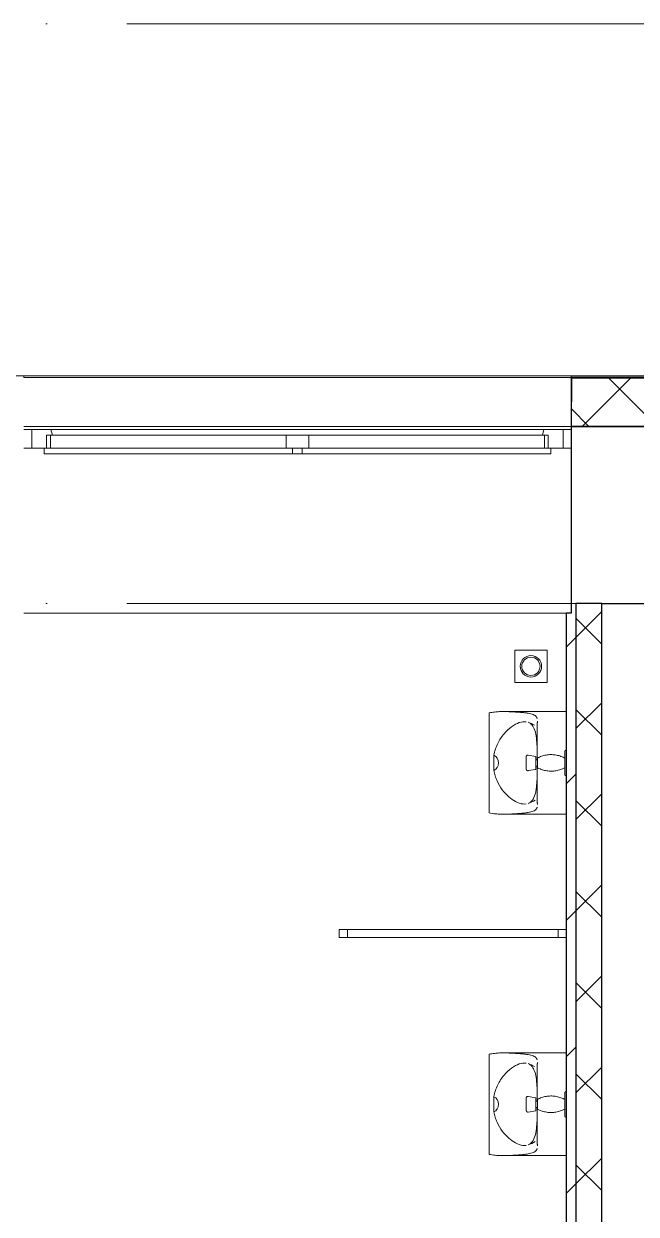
# Model space of a CAD drawing. Header units: millimetres. Extents: x -495897 to 1376592, y -28539 to 470976.
# Drawn here: x 114965 to 116867, y 354663 to 358360 of the extents above; entities that cross this region are included whole.
import ezdxf

# ---------------------------------------------------------------- set-up
doc = ezdxf.new("R2010")
doc.units = ezdxf.units.MM
doc.linetypes.add('ADSK_Линия сетки', pattern=[25, 20, -2.5, 0, -2.5])
for name, color, linetype, lineweight in [('_ Окна', 7, 'Continuous', 9), ('Витраж', 7, 'Continuous', 9), ('Окна', 252, 'Continuous', 9), ('Оси', 252, 'Continuous', 9), ('Сантехника', 252, 'Continuous', 9), ('Стены внутренние', 7, 'Continuous', 18), ('Стены наружные', 7, 'Continuous', 18), ('Стены штриховка', 7, 'Continuous', 9)]:
    doc.layers.add(name, color=color, linetype=linetype, lineweight=lineweight)

# ---------------------------------------------------------------- blocks, each defined once
blk = doc.blocks.new('2 этаж')
at = {"layer": '_ Окна', "color": 251, "true_color": 0x636466}
for p, q in [((115746, -3299.3), (115721, -3299.3)), ((115746, -3357.3), (115746, -3299.3)), ((117421, -3299.3), (117396, -3299.3)), ((117396, -3299.3), (117396, -3357.3)), ((115721, -3357.3), (115746, -3357.3)), ((117396, -3357.3), (117421, -3357.3))]:
    blk.add_line(p, q, dxfattribs=at)
at = {"layer": '_ Окна', "color": 251, "lineweight": 18, "true_color": 0x636466}
for p, q in [((115805.5, -3299.3), (115746, -3299.3)), ((115746, -3299.3), (115746, -3357.3)), ((115792, -3357.3), (115792, -3316.3)), ((115792, -3316.3), (115804, -3316.3)), ((115810, -3316.3), (115805.5, -3299.3)), ((117336.6, -3299.3), (117332, -3316.3)), ((117396, -3299.3), (117336.6, -3299.3)), ((117338, -3316.3), (117350, -3316.3)), ((117350, -3316.3), (117350, -3357.3)), ((117396, -3357.3), (117396, -3299.3)), ((115746, -3357.3), (115784, -3357.3)), ((117358, -3357.3), (117396, -3357.3))]:
    blk.add_line(p, q, dxfattribs=at)
at = {"layer": 'Витраж', "color": 251, "true_color": 0x636466, "extrusion": (0, 0, -1)}
for p, q in [((116701, -4851.8), (116701, -4876.8)), ((116726, -4851.8), (116701, -4851.8)), ((116701, -4876.8), (116726, -4876.8)), ((116726, -4876.8), (116726, -4851.8))]:
    blk.add_line(p, q, dxfattribs=at)
at = {"layer": 'Витраж', "color": 251, "true_color": 0x636466}
for p, q in [((116726, -4876.8), (116726, -4851.8)), ((116726, -4851.8), (117381, -4851.8)), ((117381, -4876.8), (116726, -4876.8)), ((117381, -4851.8), (117381, -4876.8)), ((117406, -4851.8), (117381, -4851.8)), ((117381, -4851.8), (117381, -4876.8)), ((117381, -4876.8), (117406, -4876.8))]:
    blk.add_line(p, q, dxfattribs=at)
at = {"layer": 'Окна', "color": 251, "true_color": 0x636466}
for p, q in [((115804, -3316.3), (116536, -3316.3)), ((115804, -3357.3), (115804, -3316.3)), ((117336.6, -3299.3), (115805.5, -3299.3)), ((116536, -3316.3), (116606, -3316.3)), ((116536, -3316.3), (116536, -3357.3)), ((116606, -3316.3), (117338, -3316.3)), ((116606, -3357.3), (116606, -3316.3)), ((117338, -3316.3), (117338, -3357.3)), ((115784, -3357.3), (116556, -3357.3)), ((115784, -3374.3), (115784, -3357.3)), ((116556, -3357.3), (116586, -3357.3)), ((116556, -3357.3), (116556, -3374.3)), ((116586, -3357.3), (117358, -3357.3)), ((116586, -3374.3), (116586, -3357.3)), ((117358, -3357.3), (117358, -3374.3)), ((116556, -3374.3), (115784, -3374.3)), ((116586, -3374.3), (116556, -3374.3)), ((117358, -3374.3), (116586, -3374.3))]:
    blk.add_line(p, q, dxfattribs=at)
at = {"layer": 'Оси', "color": 251, "linetype": 'ADSK_Линия сетки', "ltscale": 100, "true_color": 0x636466}
for p, q in [((170543.3, -2039.3), (93565.9, -2039.3)), ((170543.3, -3839.3), (93565.9, -3839.3))]:
    blk.add_line(p, q, dxfattribs=at)
at = {"layer": 'Сантехника', "color": 251, "true_color": 0x636466}
for p, q in [((117246, -3984.3), (117246, -4084.3)), ((117346, -3984.3), (117246, -3984.3)), ((117346, -4084.3), (117346, -3984.3)), ((117246, -4084.3), (117346, -4084.3)), ((117406, -4174.8), (117208.9, -4174.8)), ((117166, -4489.8), (117166, -4178.7)), ((117315.8, -4224.3), (117315.8, -4325.6)), ((117180.8, -4334.3), (117180.8, -4310.7)), ((117311, -4314.3), (117287.3, -4310.1)), ((117311, -4334.3), (117311, -4314.3)), ((117316, -4324.3), (117311, -4324.3)), ((117315.6, -4310.4), (117315.6, -4325.6)), ((117316, -4319.3), (117316, -4334.3)), ((117180.8, -4357.8), (117180.8, -4334.3)), ((117287.3, -4358.4), (117311, -4354.3)), ((117311, -4354.3), (117311, -4334.3)), ((117311, -4344.3), (117316, -4344.3)), ((117315.6, -4342.9), (117315.6, -4358.1)), ((117315.8, -4342.9), (117315.8, -4444.3)), ((117316, -4334.3), (117316, -4349.3)), ((117208.9, -4493.7), (117406, -4493.7)), ((117166, -5549.8), (117166, -5238.7)), ((117406, -5234.8), (117208.9, -5234.8)), ((117315.8, -5284.3), (117315.8, -5385.6)), ((117180.8, -5394.3), (117180.8, -5370.7)), ((117180.8, -5417.8), (117180.8, -5394.3)), ((117311, -5374.3), (117287.3, -5370.1)), ((117311, -5394.3), (117311, -5374.3)), ((117316, -5384.3), (117311, -5384.3)), ((117311, -5414.3), (117311, -5394.3)), ((117315.6, -5370.4), (117315.6, -5385.6)), ((117316, -5379.3), (117316, -5394.3)), ((117316, -5394.3), (117316, -5409.3)), ((117287.3, -5418.4), (117311, -5414.3)), ((117311, -5404.3), (117316, -5404.3)), ((117315.6, -5402.9), (117315.6, -5418.1)), ((117315.8, -5402.9), (117315.8, -5504.3)), ((117208.9, -5553.7), (117406, -5553.7))]:
    blk.add_line(p, q, dxfattribs=at)
at = {"layer": 'Сантехника', "color": 251, "true_color": 0x636466, "flags": 128}
for points in [[(117307.4, -4217.4), (117302.2, -4214.6), (117296.8, -4212.1), (117291.3, -4209.7), (117287.3, -4208.2)], [(117281.5, -4315), (117281.5, -4314.8), (117281.5, -4314.6), (117281.5, -4314.4), (117281.5, -4314.2), (117281.6, -4314), (117281.6, -4313.8), (117281.7, -4313.6), (117281.7, -4313.4), (117281.8, -4313.2), (117281.9, -4313.1), (117281.9, -4312.9), (117282, -4312.7), (117282.1, -4312.5), (117282.2, -4312.3), (117282.3, -4312.2), (117282.5, -4312), (117282.6, -4311.9), (117282.7, -4311.7), (117282.8, -4311.6), (117283, -4311.4), (117283.1, -4311.3), (117283.3, -4311.1), (117283.4, -4311), (117283.6, -4310.9), (117283.8, -4310.8), (117283.9, -4310.7), (117284.1, -4310.6), (117284.3, -4310.5), (117284.5, -4310.4), (117284.7, -4310.3), (117284.8, -4310.3), (117285, -4310.2), (117285.2, -4310.2), (117285.4, -4310.1), (117285.6, -4310.1), (117285.8, -4310), (117286, -4310), (117286.2, -4310), (117286.4, -4310), (117286.6, -4310), (117286.8, -4310), (117287, -4310), (117287.2, -4310.1), (117287.3, -4310.1)], [(117281.5, -4334.3), (117281.5, -4333.5), (117281.5, -4332.7), (117281.5, -4331.9), (117281.5, -4331.2), (117281.5, -4330.4), (117281.5, -4329.7), (117281.5, -4328.9), (117281.5, -4328.2), (117281.5, -4327.5), (117281.5, -4326.8), (117281.5, -4326.1), (117281.5, -4325.4), (117281.5, -4324.7), (117281.5, -4324), (117281.5, -4323.4), (117281.5, -4322.8), (117281.5, -4322.1), (117281.5, -4321.6), (117281.5, -4321), (117281.5, -4320.4), (117281.5, -4319.9), (117281.5, -4319.4), (117281.5, -4318.9), (117281.5, -4318.5), (117281.5, -4318.1), (117281.5, -4317.7), (117281.5, -4317.3), (117281.5, -4316.9), (117281.5, -4316.6), (117281.5, -4316.3), (117281.5, -4316), (117281.5, -4315.8), (117281.5, -4315.6), (117281.5, -4315.4), (117281.5, -4315.3), (117281.5, -4315.2), (117281.5, -4315.1), (117281.5, -4315), (117281.5, -4315)], [(117281.5, -4315), (117281.5, -4315), (117281.5, -4315.1), (117281.5, -4315.1), (117281.5, -4315.2), (117281.5, -4315.4), (117281.5, -4315.6), (117281.5, -4315.8), (117281.5, -4316), (117281.5, -4316.2), (117281.5, -4316.5), (117281.5, -4316.8), (117281.5, -4317.2), (117281.5, -4317.5), (117281.5, -4317.9), (117281.5, -4318.4), (117281.5, -4318.8), (117281.5, -4319.3), (117281.5, -4319.8), (117281.5, -4320.3), (117281.5, -4320.8), (117281.5, -4321.4), (117281.5, -4322), (117281.5, -4322.6), (117281.5, -4323.2), (117281.5, -4323.9), (117281.5, -4324.5), (117281.5, -4325.2), (117281.5, -4325.9), (117281.5, -4326.6), (117281.5, -4327.3), (117281.5, -4328), (117281.5, -4328.7), (117281.5, -4329.5), (117281.5, -4330.2), (117281.5, -4331), (117281.5, -4331.7), (117281.5, -4332.5), (117281.5, -4333.3), (117281.5, -4334), (117281.5, -4334.3)], [(117316, -4319.3), (117319.2, -4317.6), (117322.5, -4316.1), (117325.8, -4314.7), (117329.2, -4313.5), (117332.6, -4312.4), (117336.1, -4311.4), (117339.6, -4310.6), (117343.1, -4309.9), (117346.7, -4309.4), (117350.3, -4309), (117353.8, -4308.7), (117357.4, -4308.6), (117361, -4308.6), (117364.6, -4308.8), (117368.2, -4309.1), (117371.8, -4309.6), (117375.3, -4310.2), (117378.9, -4310.9), (117382.4, -4311.8), (117385.8, -4312.8), (117389.2, -4314), (117392.6, -4315.3), (117395.9, -4316.7), (117399.1, -4318.3), (117401, -4319.3)], [(117401, -4299.3), (117401, -4299.1), (117401, -4298.9), (117401, -4298.7), (117401.1, -4298.5), (117401.1, -4298.3), (117401.1, -4298.1), (117401.2, -4297.9), (117401.3, -4297.7), (117401.3, -4297.5), (117401.4, -4297.3), (117401.5, -4297.1), (117401.6, -4296.9), (117401.7, -4296.8), (117401.8, -4296.6), (117401.9, -4296.4), (117402, -4296.3), (117402.1, -4296.1), (117402.2, -4296), (117402.4, -4295.8), (117402.5, -4295.7), (117402.7, -4295.5), (117402.8, -4295.4), (117403, -4295.3), (117403.1, -4295.2), (117403.3, -4295), (117403.5, -4294.9), (117403.6, -4294.8), (117403.8, -4294.8), (117404, -4294.7), (117404.2, -4294.6), (117404.4, -4294.5), (117404.6, -4294.5), (117404.8, -4294.4), (117405, -4294.4), (117405.2, -4294.3), (117405.4, -4294.3), (117405.6, -4294.3), (117405.8, -4294.3), (117406, -4294.3), (117406, -4294.3)], [(117401, -4319), (117401, -4318.1), (117401, -4316.9), (117401, -4315.7), (117401, -4314.5), (117401, -4313.4), (117401, -4312.2), (117401, -4311.2), (117401, -4310.1), (117401, -4309.1), (117401, -4308.2), (117401, -4307.3), (117401, -4306.4), (117401, -4305.6), (117401, -4304.8), (117401, -4304.1), (117401, -4303.4), (117401, -4302.7), (117401, -4302.2), (117401, -4301.6), (117401, -4301.2), (117401, -4300.7), (117401, -4300.3), (117401, -4300), (117401, -4299.8), (117401, -4299.6), (117401, -4299.4), (117401, -4299.3), (117401, -4299.3)], [(117401, -4299.3), (117401, -4299.3), (117401, -4299.4), (117401, -4299.5), (117401, -4299.7), (117401, -4300), (117401, -4300.3), (117401, -4300.6), (117401, -4301), (117401, -4301.5), (117401, -4302), (117401, -4302.6), (117401, -4303.2), (117401, -4303.9), (117401, -4304.6), (117401, -4305.4), (117401, -4306.2), (117401, -4307), (117401, -4307.9), (117401, -4308.9), (117401, -4309.9), (117401, -4310.9), (117401, -4312), (117401, -4313), (117401, -4314.2), (117401, -4315.3), (117401, -4316.5), (117401, -4317.8), (117401, -4319), (117401, -4320.3), (117401, -4321.6), (117401, -4322.9), (117401, -4324.2), (117401, -4325.6), (117401, -4326.9), (117401, -4328.3), (117401, -4329.7), (117401, -4331.1), (117401, -4332.5), (117401, -4333.9), (117401, -4334.3)], [(117281.5, -4334.3), (117281.5, -4335), (117281.5, -4335.8), (117281.5, -4336.6), (117281.5, -4337.3), (117281.5, -4338.1), (117281.5, -4338.8), (117281.5, -4339.6), (117281.5, -4340.3), (117281.5, -4341), (117281.5, -4341.7), (117281.5, -4342.5), (117281.5, -4343.1), (117281.5, -4343.8), (117281.5, -4344.5), (117281.5, -4345.1), (117281.5, -4345.7), (117281.5, -4346.4), (117281.5, -4346.9), (117281.5, -4347.5), (117281.5, -4348.1), (117281.5, -4348.6), (117281.5, -4349.1), (117281.5, -4349.6), (117281.5, -4350), (117281.5, -4350.5), (117281.5, -4350.9), (117281.5, -4351.2), (117281.5, -4351.6), (117281.5, -4351.9), (117281.5, -4352.2), (117281.5, -4352.5), (117281.5, -4352.7), (117281.5, -4352.9), (117281.5, -4353.1), (117281.5, -4353.2), (117281.5, -4353.3), (117281.5, -4353.4), (117281.5, -4353.5), (117281.5, -4353.5)], [(117281.5, -4353.5), (117281.5, -4353.5), (117281.5, -4353.4), (117281.5, -4353.4), (117281.5, -4353.3), (117281.5, -4353.1), (117281.5, -4353), (117281.5, -4352.8), (117281.5, -4352.5), (117281.5, -4352.3), (117281.5, -4352), (117281.5, -4351.7), (117281.5, -4351.3), (117281.5, -4351), (117281.5, -4350.6), (117281.5, -4350.1), (117281.5, -4349.7), (117281.5, -4349.2), (117281.5, -4348.7), (117281.5, -4348.2), (117281.5, -4347.7), (117281.5, -4347.1), (117281.5, -4346.5), (117281.5, -4345.9), (117281.5, -4345.3), (117281.5, -4344.7), (117281.5, -4344), (117281.5, -4343.3), (117281.5, -4342.6), (117281.5, -4341.9), (117281.5, -4341.2), (117281.5, -4340.5), (117281.5, -4339.8), (117281.5, -4339), (117281.5, -4338.3), (117281.5, -4337.5), (117281.5, -4336.8), (117281.5, -4336), (117281.5, -4335.2), (117281.5, -4334.5), (117281.5, -4334.3)], [(117287.3, -4358.4), (117287.1, -4358.5), (117286.9, -4358.5), (117286.7, -4358.5), (117286.5, -4358.5), (117286.3, -4358.5), (117286.1, -4358.5), (117285.9, -4358.5), (117285.7, -4358.5), (117285.5, -4358.4), (117285.3, -4358.4), (117285.2, -4358.3), (117285, -4358.3), (117284.8, -4358.2), (117284.6, -4358.1), (117284.4, -4358.1), (117284.2, -4358), (117284, -4357.9), (117283.9, -4357.8), (117283.7, -4357.7), (117283.5, -4357.6), (117283.4, -4357.4), (117283.2, -4357.3), (117283.1, -4357.2), (117282.9, -4357), (117282.8, -4356.9), (117282.7, -4356.7), (117282.5, -4356.6), (117282.4, -4356.4), (117282.3, -4356.3), (117282.2, -4356.1), (117282.1, -4355.9), (117282, -4355.7), (117281.9, -4355.6), (117281.8, -4355.4), (117281.8, -4355.2), (117281.7, -4355), (117281.6, -4354.8), (117281.6, -4354.6), (117281.5, -4354.4), (117281.5, -4354.2), (117281.5, -4354), (117281.5, -4353.8), (117281.5, -4353.6), (117281.5, -4353.5)], [(117401, -4349.3), (117397.8, -4350.9), (117394.5, -4352.4), (117391.2, -4353.8), (117387.8, -4355), (117384.4, -4356.1), (117380.9, -4357.1), (117377.4, -4357.9), (117373.9, -4358.6), (117370.3, -4359.1), (117366.8, -4359.5), (117363.2, -4359.8), (117359.6, -4359.9), (117356, -4359.9), (117352.4, -4359.7), (117348.8, -4359.4), (117345.2, -4358.9), (117341.7, -4358.3), (117338.1, -4357.6), (117334.7, -4356.7), (117331.2, -4355.7), (117327.8, -4354.5), (117324.4, -4353.2), (117321.1, -4351.8), (117317.9, -4350.2), (117316, -4349.3)], [(117401, -4334.3), (117401, -4335.7), (117401, -4337.1), (117401, -4338.4), (117401, -4339.8), (117401, -4341.2), (117401, -4342.6), (117401, -4343.9), (117401, -4345.3), (117401, -4346.6), (117401, -4347.9), (117401, -4349.2), (117401, -4350.4), (117401, -4351.6), (117401, -4352.8), (117401, -4354), (117401, -4355.2), (117401, -4356.3), (117401, -4357.3), (117401, -4358.4), (117401, -4359.4), (117401, -4360.3), (117401, -4361.2), (117401, -4362.1), (117401, -4362.9), (117401, -4363.7), (117401, -4364.4), (117401, -4365.1), (117401, -4365.8), (117401, -4366.3), (117401, -4366.9), (117401, -4367.4), (117401, -4367.8), (117401, -4368.2), (117401, -4368.5), (117401, -4368.7), (117401, -4369), (117401, -4369.1), (117401, -4369.2), (117401, -4369.3)], [(117401, -4369.3), (117401, -4369.2), (117401, -4369.1), (117401, -4369), (117401, -4368.8), (117401, -4368.6), (117401, -4368.3), (117401, -4367.9), (117401, -4367.5), (117401, -4367), (117401, -4366.5), (117401, -4365.9), (117401, -4365.3), (117401, -4364.6), (117401, -4363.9), (117401, -4363.1), (117401, -4362.3), (117401, -4361.5), (117401, -4360.6), (117401, -4359.6), (117401, -4358.6), (117401, -4357.6), (117401, -4356.6), (117401, -4355.5), (117401, -4354.3), (117401, -4353.2), (117401, -4352), (117401, -4350.7), (117401, -4349.5)], [(117406, -4374.3), (117405.8, -4374.2), (117405.6, -4374.2), (117405.4, -4374.2), (117405.2, -4374.2), (117405, -4374.2), (117404.8, -4374.1), (117404.6, -4374.1), (117404.4, -4374), (117404.2, -4373.9), (117404.1, -4373.9), (117403.9, -4373.8), (117403.7, -4373.7), (117403.5, -4373.6), (117403.4, -4373.5), (117403.2, -4373.4), (117403, -4373.3), (117402.9, -4373.1), (117402.7, -4373), (117402.6, -4372.9), (117402.4, -4372.7), (117402.3, -4372.6), (117402.2, -4372.4), (117402, -4372.3), (117401.9, -4372.1), (117401.8, -4372), (117401.7, -4371.8), (117401.6, -4371.6), (117401.5, -4371.4), (117401.4, -4371.2), (117401.3, -4371.1), (117401.3, -4370.9), (117401.2, -4370.7), (117401.2, -4370.5), (117401.1, -4370.3), (117401.1, -4370.1), (117401, -4369.9), (117401, -4369.7), (117401, -4369.5), (117401, -4369.3), (117401, -4369.3)], [(117287.3, -4460.3), (117292.9, -4458.2), (117298.4, -4455.7), (117303.7, -4453.1), (117308.8, -4450.3)], [(117307.4, -5277.4), (117302.2, -5274.6), (117296.8, -5272.1), (117291.3, -5269.7), (117287.3, -5268.2)], [(117401, -5359.3), (117401, -5359.1), (117401, -5358.9), (117401, -5358.7), (117401.1, -5358.5), (117401.1, -5358.3), (117401.1, -5358.1), (117401.2, -5357.9), (117401.3, -5357.7), (117401.3, -5357.5), (117401.4, -5357.3), (117401.5, -5357.1), (117401.6, -5356.9), (117401.7, -5356.8), (117401.8, -5356.6), (117401.9, -5356.4), (117402, -5356.3), (117402.1, -5356.1), (117402.2, -5356), (117402.4, -5355.8), (117402.5, -5355.7), (117402.7, -5355.5), (117402.8, -5355.4), (117403, -5355.3), (117403.1, -5355.2), (117403.3, -5355), (117403.5, -5354.9), (117403.6, -5354.8), (117403.8, -5354.8), (117404, -5354.7), (117404.2, -5354.6), (117404.4, -5354.5), (117404.6, -5354.5), (117404.8, -5354.4), (117405, -5354.4), (117405.2, -5354.3), (117405.4, -5354.3), (117405.6, -5354.3), (117405.8, -5354.3), (117406, -5354.3), (117406, -5354.3)], [(117401, -5378.1), (117401, -5376.9), (117401, -5375.7), (117401, -5374.5), (117401, -5373.4), (117401, -5372.2), (117401, -5371.2), (117401, -5370.1), (117401, -5369.1), (117401, -5368.2), (117401, -5367.3), (117401, -5366.4), (117401, -5365.6), (117401, -5364.8), (117401, -5364.1), (117401, -5363.4), (117401, -5362.7), (117401, -5362.2), (117401, -5361.6), (117401, -5361.2), (117401, -5360.7), (117401, -5360.3), (117401, -5360), (117401, -5359.8), (117401, -5359.6), (117401, -5359.4), (117401, -5359.3), (117401, -5359.3)], [(117401, -5359.3), (117401, -5359.3), (117401, -5359.4), (117401, -5359.5), (117401, -5359.7), (117401, -5360), (117401, -5360.3), (117401, -5360.6), (117401, -5361), (117401, -5361.5), (117401, -5362), (117401, -5362.6), (117401, -5363.2), (117401, -5363.9), (117401, -5364.6), (117401, -5365.4), (117401, -5366.2), (117401, -5367), (117401, -5367.9), (117401, -5368.9), (117401, -5369.9), (117401, -5370.9), (117401, -5372), (117401, -5373), (117401, -5374.2), (117401, -5375.3), (117401, -5376.5), (117401, -5377.8), (117401, -5379), (117401, -5380.3), (117401, -5381.6), (117401, -5382.9), (117401, -5384.2), (117401, -5385.6), (117401, -5386.9), (117401, -5388.3), (117401, -5389.7), (117401, -5391.1), (117401, -5392.5), (117401, -5393.9), (117401, -5394.3)], [(117281.5, -5375), (117281.5, -5374.8), (117281.5, -5374.6), (117281.5, -5374.4), (117281.5, -5374.2), (117281.6, -5374), (117281.6, -5373.8), (117281.7, -5373.6), (117281.7, -5373.4), (117281.8, -5373.2), (117281.9, -5373.1), (117281.9, -5372.9), (117282, -5372.7), (117282.1, -5372.5), (117282.2, -5372.3), (117282.3, -5372.2), (117282.5, -5372), (117282.6, -5371.9), (117282.7, -5371.7), (117282.8, -5371.6), (117283, -5371.4), (117283.1, -5371.3), (117283.3, -5371.1), (117283.4, -5371), (117283.6, -5370.9), (117283.8, -5370.8), (117283.9, -5370.7), (117284.1, -5370.6), (117284.3, -5370.5), (117284.5, -5370.4), (117284.7, -5370.3), (117284.8, -5370.3), (117285, -5370.2), (117285.2, -5370.2), (117285.4, -5370.1), (117285.6, -5370.1), (117285.8, -5370), (117286, -5370), (117286.2, -5370), (117286.4, -5370), (117286.6, -5370), (117286.8, -5370), (117287, -5370), (117287.2, -5370.1), (117287.3, -5370.1)], [(117281.5, -5394.3), (117281.5, -5393.5), (117281.5, -5392.7), (117281.5, -5391.9), (117281.5, -5391.2), (117281.5, -5390.4), (117281.5, -5389.7), (117281.5, -5388.9), (117281.5, -5388.2), (117281.5, -5387.5), (117281.5, -5386.8), (117281.5, -5386.1), (117281.5, -5385.4), (117281.5, -5384.7), (117281.5, -5384), (117281.5, -5383.4), (117281.5, -5382.8), (117281.5, -5382.1), (117281.5, -5381.6), (117281.5, -5381), (117281.5, -5380.4), (117281.5, -5379.9), (117281.5, -5379.4), (117281.5, -5378.9), (117281.5, -5378.5), (117281.5, -5378.1), (117281.5, -5377.7), (117281.5, -5377.3), (117281.5, -5376.9), (117281.5, -5376.6), (117281.5, -5376.3), (117281.5, -5376), (117281.5, -5375.8), (117281.5, -5375.6), (117281.5, -5375.4), (117281.5, -5375.3), (117281.5, -5375.2), (117281.5, -5375.1), (117281.5, -5375), (117281.5, -5375)], [(117281.5, -5375), (117281.5, -5375), (117281.5, -5375.1), (117281.5, -5375.1), (117281.5, -5375.2), (117281.5, -5375.4), (117281.5, -5375.6), (117281.5, -5375.8), (117281.5, -5376), (117281.5, -5376.2), (117281.5, -5376.5), (117281.5, -5376.8), (117281.5, -5377.2), (117281.5, -5377.5), (117281.5, -5377.9), (117281.5, -5378.4), (117281.5, -5378.8), (117281.5, -5379.3), (117281.5, -5379.8), (117281.5, -5380.3), (117281.5, -5380.8), (117281.5, -5381.4), (117281.5, -5382), (117281.5, -5382.6), (117281.5, -5383.2), (117281.5, -5383.9), (117281.5, -5384.5), (117281.5, -5385.2), (117281.5, -5385.9), (117281.5, -5386.6), (117281.5, -5387.3), (117281.5, -5388), (117281.5, -5388.7), (117281.5, -5389.5), (117281.5, -5390.2), (117281.5, -5391), (117281.5, -5391.7), (117281.5, -5392.5), (117281.5, -5393.3), (117281.5, -5394), (117281.5, -5394.3)], [(117281.5, -5394.3), (117281.5, -5395), (117281.5, -5395.8), (117281.5, -5396.6), (117281.5, -5397.3), (117281.5, -5398.1), (117281.5, -5398.8), (117281.5, -5399.6), (117281.5, -5400.3), (117281.5, -5401), (117281.5, -5401.7), (117281.5, -5402.5), (117281.5, -5403.1), (117281.5, -5403.8), (117281.5, -5404.5), (117281.5, -5405.1), (117281.5, -5405.7), (117281.5, -5406.4), (117281.5, -5406.9), (117281.5, -5407.5), (117281.5, -5408.1), (117281.5, -5408.6), (117281.5, -5409.1), (117281.5, -5409.6), (117281.5, -5410), (117281.5, -5410.5), (117281.5, -5410.9), (117281.5, -5411.2), (117281.5, -5411.6), (117281.5, -5411.9), (117281.5, -5412.2), (117281.5, -5412.5), (117281.5, -5412.7), (117281.5, -5412.9), (117281.5, -5413.1), (117281.5, -5413.2), (117281.5, -5413.3), (117281.5, -5413.4), (117281.5, -5413.5), (117281.5, -5413.5)], [(117281.5, -5413.5), (117281.5, -5413.5), (117281.5, -5413.4), (117281.5, -5413.4), (117281.5, -5413.3), (117281.5, -5413.1), (117281.5, -5413), (117281.5, -5412.8), (117281.5, -5412.5), (117281.5, -5412.3), (117281.5, -5412), (117281.5, -5411.7), (117281.5, -5411.3), (117281.5, -5411), (117281.5, -5410.6), (117281.5, -5410.1), (117281.5, -5409.7), (117281.5, -5409.2), (117281.5, -5408.7), (117281.5, -5408.2), (117281.5, -5407.7), (117281.5, -5407.1), (117281.5, -5406.5), (117281.5, -5405.9), (117281.5, -5405.3), (117281.5, -5404.7), (117281.5, -5404), (117281.5, -5403.3), (117281.5, -5402.6), (117281.5, -5401.9), (117281.5, -5401.2), (117281.5, -5400.5), (117281.5, -5399.8), (117281.5, -5399), (117281.5, -5398.3), (117281.5, -5397.5), (117281.5, -5396.8), (117281.5, -5396), (117281.5, -5395.2), (117281.5, -5394.5), (117281.5, -5394.3)], [(117316, -5379.3), (117319.2, -5377.6), (117322.5, -5376.1), (117325.8, -5374.7), (117329.2, -5373.5), (117332.6, -5372.4), (117336.1, -5371.4), (117339.6, -5370.6), (117343.1, -5369.9), (117346.7, -5369.4), (117350.3, -5369), (117353.8, -5368.7), (117357.4, -5368.6), (117361, -5368.6), (117364.6, -5368.8), (117368.2, -5369.1), (117371.8, -5369.6), (117375.3, -5370.2), (117378.9, -5370.9), (117382.4, -5371.8), (117385.8, -5372.8), (117389.2, -5374), (117392.6, -5375.3), (117395.9, -5376.7), (117399.1, -5378.3), (117401, -5379.3)], [(117401, -5394.3), (117401, -5395.7), (117401, -5397.1), (117401, -5398.4), (117401, -5399.8), (117401, -5401.2), (117401, -5402.6), (117401, -5403.9), (117401, -5405.3), (117401, -5406.6), (117401, -5407.9), (117401, -5409.2), (117401, -5410.4), (117401, -5411.6), (117401, -5412.8), (117401, -5414), (117401, -5415.2), (117401, -5416.3), (117401, -5417.3), (117401, -5418.4), (117401, -5419.4), (117401, -5420.3), (117401, -5421.2), (117401, -5422.1), (117401, -5422.9), (117401, -5423.7), (117401, -5424.4), (117401, -5425.1), (117401, -5425.8), (117401, -5426.3), (117401, -5426.9), (117401, -5427.4), (117401, -5427.8), (117401, -5428.2), (117401, -5428.5), (117401, -5428.7), (117401, -5429), (117401, -5429.1), (117401, -5429.2), (117401, -5429.3)], [(117287.3, -5418.4), (117287.1, -5418.5), (117286.9, -5418.5), (117286.7, -5418.5), (117286.5, -5418.5), (117286.3, -5418.5), (117286.1, -5418.5), (117285.9, -5418.5), (117285.7, -5418.5), (117285.5, -5418.4), (117285.3, -5418.4), (117285.2, -5418.3), (117285, -5418.3), (117284.8, -5418.2), (117284.6, -5418.1), (117284.4, -5418.1), (117284.2, -5418), (117284, -5417.9), (117283.9, -5417.8), (117283.7, -5417.7), (117283.5, -5417.6), (117283.4, -5417.4), (117283.2, -5417.3), (117283.1, -5417.2), (117282.9, -5417), (117282.8, -5416.9), (117282.7, -5416.7), (117282.5, -5416.6), (117282.4, -5416.4), (117282.3, -5416.3), (117282.2, -5416.1), (117282.1, -5415.9), (117282, -5415.7), (117281.9, -5415.6), (117281.8, -5415.4), (117281.8, -5415.2), (117281.7, -5415), (117281.6, -5414.8), (117281.6, -5414.6), (117281.5, -5414.4), (117281.5, -5414.2), (117281.5, -5414), (117281.5, -5413.8), (117281.5, -5413.6), (117281.5, -5413.5)], [(117401, -5409.3), (117397.8, -5410.9), (117394.5, -5412.4), (117391.2, -5413.8), (117387.8, -5415), (117384.4, -5416.1), (117380.9, -5417.1), (117377.4, -5417.9), (117373.9, -5418.6), (117370.3, -5419.1), (117366.8, -5419.5), (117363.2, -5419.8), (117359.6, -5419.9), (117356, -5419.9), (117352.4, -5419.7), (117348.8, -5419.4), (117345.2, -5418.9), (117341.7, -5418.3), (117338.1, -5417.6), (117334.7, -5416.7), (117331.2, -5415.7), (117327.8, -5414.5), (117324.4, -5413.2), (117321.1, -5411.8), (117317.9, -5410.2), (117316, -5409.3)], [(117401, -5429.3), (117401, -5429.2), (117401, -5429.1), (117401, -5429), (117401, -5428.8), (117401, -5428.6), (117401, -5428.3), (117401, -5427.9), (117401, -5427.5), (117401, -5427), (117401, -5426.5), (117401, -5425.9), (117401, -5425.3), (117401, -5424.6), (117401, -5423.9), (117401, -5423.1), (117401, -5422.3), (117401, -5421.5), (117401, -5420.6), (117401, -5419.6), (117401, -5418.6), (117401, -5417.6), (117401, -5416.6), (117401, -5415.5), (117401, -5414.3), (117401, -5413.2), (117401, -5412), (117401, -5410.7), (117401, -5409.5)], [(117406, -5434.3), (117405.8, -5434.2), (117405.6, -5434.2), (117405.4, -5434.2), (117405.2, -5434.2), (117405, -5434.2), (117404.8, -5434.1), (117404.6, -5434.1), (117404.4, -5434), (117404.2, -5433.9), (117404.1, -5433.9), (117403.9, -5433.8), (117403.7, -5433.7), (117403.5, -5433.6), (117403.4, -5433.5), (117403.2, -5433.4), (117403, -5433.3), (117402.9, -5433.1), (117402.7, -5433), (117402.6, -5432.9), (117402.4, -5432.7), (117402.3, -5432.6), (117402.2, -5432.4), (117402, -5432.3), (117401.9, -5432.1), (117401.8, -5432), (117401.7, -5431.8), (117401.6, -5431.6), (117401.5, -5431.4), (117401.4, -5431.2), (117401.3, -5431.1), (117401.3, -5430.9), (117401.2, -5430.7), (117401.2, -5430.5), (117401.1, -5430.3), (117401.1, -5430.1), (117401, -5429.9), (117401, -5429.7), (117401, -5429.5), (117401, -5429.3), (117401, -5429.3)], [(117287.3, -5520.3), (117292.9, -5518.2), (117298.4, -5515.7), (117303.7, -5513.1), (117308.8, -5510.3)]]:
    blk.add_lwpolyline(points, dxfattribs=at)
at = {"layer": 'Сантехника', "color": 251, "true_color": 0x636466}
for radius, start, end in [(33.3, 0, 180), (28.3, 0, 180), (33.3, 180, 0), (28.3, 180, 0)]:
    blk.add_arc((117296, -4034.3), radius, start, end, dxfattribs=at)
for centre, major_axis, start_param, end_param in [((117173.7, -4334.3), (0, 25), 4.712389, 5.943447), ((117173.7, -4334.3), (0, -25), 0.339739, 1.570796), ((117173.7, -5394.3), (0, 25), 4.712389, 5.943447), ((117173.7, -5394.3), (0, -25), 0.339739, 1.570796)]:
    blk.add_ellipse(centre, major_axis=major_axis, ratio=0.859293, start_param=start_param, end_param=end_param, dxfattribs=at)
for points, knots in [([(117166, -4178.7), (117171.7, -4177.7), (117182.8, -4176), (117196.2, -4175.1), (117206.4, -4174.7), (117213.9, -4174.8), (117221.3, -4175), (117228.4, -4175.2), (117235.4, -4175.6), (117244.3, -4176), (117254.8, -4176.6), (117266.3, -4177.5), (117277.3, -4178.6), (117287.3, -4180), (117296.3, -4181.9), (117303.6, -4184.2), (117308.4, -4186.8), (117310.9, -4189), (117312.2, -4190.3), (117313, -4191.4), (117313.8, -4192.5), (117314.4, -4193.7), (117314.8, -4194.7), (117315.1, -4195.6), (117315.2, -4196.1), (117315.3, -4196.4), (117315.3, -4196.5)], [-1, -1, -1, -1, -0.9416667, -0.8833333, -0.8541667, -0.825, -0.7958333, -0.7666667, -0.7375, -0.7083333, -0.65, -0.5916667, -0.5333333, -0.4666667, -0.4, -0.3333333, -0.2666667, -0.2333333, -0.2166667, -0.2, -0.1833333, -0.1666667, -0.15, -0.1416667, -0.1375, -0.1333333, -0.1333333, -0.1333333, -0.1333333]), ([(117180.8, -4310.7), (117182, -4304.2), (117185.2, -4291.7), (117192.5, -4274), (117201.6, -4257.9), (117215.9, -4238.9), (117236.1, -4220.3), (117260.5, -4207.5), (117274.7, -4205.8), (117281, -4206.6)], [0, 0, 0, 0, 0.0526316, 0.1052632, 0.1578947, 0.2105263, 0.3157895, 0.4210526, 0.5263158, 0.5263158, 0.5263158, 0.5263158]), ([(117289.7, -4209.2), (117292.4, -4210.4), (117299.1, -4215.1), (117307.2, -4227.8), (117312.6, -4249.7), (117314.6, -4272.9), (117315.4, -4293.8), (117315.5, -4304.7), (117315.6, -4310.4)], [0.5789474, 0.5789474, 0.5789474, 0.5789474, 0.6315789, 0.7236842, 0.8157895, 0.9078947, 0.9539474, 1, 1, 1, 1]), ([(117316, -4205), (117316, -4205.1), (117316, -4205.4), (117316, -4206), (117316, -4207.1), (117316, -4208.7), (117315.9, -4210.9), (117315.9, -4214), (117315.9, -4218.3), (117315.8, -4222.2), (117315.8, -4224.3)], [-0.06666667, -0.06666667, -0.06666667, -0.06666667, -0.06458333, -0.0625, -0.05833333, -0.05, -0.04166667, -0.03333333, -0.01666667, 0, 0, 0, 0]), ([(117280.9, -4461.9), (117277.8, -4462.3), (117267.8, -4462.3), (117249.4, -4456.1), (117226.8, -4440.5), (117206.4, -4418.6), (117192.5, -4395.4), (117184.6, -4374.4), (117181.9, -4363.5), (117180.8, -4357.8)], [0.4736842, 0.4736842, 0.4736842, 0.4736842, 0.5263158, 0.6315789, 0.7236842, 0.8157895, 0.9078947, 0.9539474, 1, 1, 1, 1]), ([(117315.6, -4358.1), (117315.5, -4364.6), (117315.3, -4377), (117314.6, -4394.7), (117313.2, -4410.8), (117310.3, -4429.8), (117303.9, -4448.3), (117295.1, -4456.8), (117289.7, -4459.3)], [0, 0, 0, 0, 0.0526316, 0.1052632, 0.1578947, 0.2105263, 0.3157895, 0.4210526, 0.4210526, 0.4210526, 0.4210526]), ([(117315.3, -4472), (117315.3, -4472), (117315.3, -4472.2), (117315.1, -4472.7), (117314.9, -4473.6), (117314.5, -4474.5), (117314.1, -4475.4), (117313.6, -4476.3), (117312.9, -4477.2), (117312.2, -4478.2), (117310.9, -4479.5), (117308.4, -4481.7), (117303.6, -4484.3), (117296.3, -4486.6), (117287.3, -4488.5), (117276.8, -4489.9), (117264.7, -4491.2), (117251.3, -4492.1), (117236.5, -4492.9), (117223, -4493.5), (117211.8, -4493.7), (117200.3, -4493.7), (117185.2, -4492.8), (117172.5, -4491), (117166, -4489.8)], [-0.8666667, -0.8666667, -0.8666667, -0.8666667, -0.865625, -0.8625, -0.85, -0.8375, -0.825, -0.8125, -0.8, -0.7833333, -0.7666667, -0.7333333, -0.6666667, -0.6, -0.5333333, -0.4666667, -0.4, -0.3333333, -0.2666667, -0.2, -0.1666667, -0.1333333, -0.0666667, 0, 0, 0, 0]), ([(117315.8, -4444.3), (117315.8, -4447.3), (117315.9, -4451.6), (117315.9, -4456.5), (117316, -4459.8), (117316, -4462), (117316, -4463.2), (117316, -4463.5), (117316, -4463.6)], [-1, -1, -1, -1, -0.975, -0.9625, -0.95, -0.9375, -0.934375, -0.9328125, -0.9328125, -0.9328125, -0.9328125]), ([(117166, -5238.7), (117171.7, -5237.7), (117182.8, -5236), (117196.2, -5235.1), (117206.4, -5234.7), (117213.9, -5234.8), (117221.3, -5235), (117228.4, -5235.2), (117235.4, -5235.6), (117244.3, -5236), (117254.8, -5236.6), (117266.3, -5237.5), (117277.3, -5238.6), (117287.3, -5240), (117296.3, -5241.9), (117303.6, -5244.2), (117308.4, -5246.8), (117310.9, -5249), (117312.2, -5250.3), (117313, -5251.4), (117313.8, -5252.5), (117314.4, -5253.7), (117314.8, -5254.7), (117315.1, -5255.6), (117315.2, -5256.1), (117315.3, -5256.4), (117315.3, -5256.5)], [-1, -1, -1, -1, -0.9416667, -0.8833333, -0.8541667, -0.825, -0.7958333, -0.7666667, -0.7375, -0.7083333, -0.65, -0.5916667, -0.5333333, -0.4666667, -0.4, -0.3333333, -0.2666667, -0.2333333, -0.2166667, -0.2, -0.1833333, -0.1666667, -0.15, -0.1416667, -0.1375, -0.1333333, -0.1333333, -0.1333333, -0.1333333]), ([(117180.8, -5370.7), (117182, -5364.2), (117185.2, -5351.7), (117192.5, -5334), (117201.6, -5317.9), (117215.9, -5298.9), (117236.1, -5280.3), (117260.5, -5267.5), (117274.7, -5265.8), (117281, -5266.6)], [0, 0, 0, 0, 0.0526316, 0.1052632, 0.1578947, 0.2105263, 0.3157895, 0.4210526, 0.5263158, 0.5263158, 0.5263158, 0.5263158]), ([(117289.7, -5269.2), (117292.4, -5270.4), (117299.1, -5275.1), (117307.2, -5287.8), (117312.6, -5309.7), (117314.6, -5332.9), (117315.4, -5353.8), (117315.5, -5364.7), (117315.6, -5370.4)], [0.5789474, 0.5789474, 0.5789474, 0.5789474, 0.6315789, 0.7236842, 0.8157895, 0.9078947, 0.9539474, 1, 1, 1, 1]), ([(117316, -5265), (117316, -5265.1), (117316, -5265.4), (117316, -5266), (117316, -5267.1), (117316, -5268.7), (117315.9, -5270.9), (117315.9, -5274), (117315.9, -5278.3), (117315.8, -5282.2), (117315.8, -5284.3)], [-0.06666667, -0.06666667, -0.06666667, -0.06666667, -0.06458333, -0.0625, -0.05833333, -0.05, -0.04166667, -0.03333333, -0.01666667, 0, 0, 0, 0]), ([(117280.9, -5521.9), (117277.8, -5522.3), (117267.8, -5522.3), (117249.4, -5516.1), (117226.8, -5500.5), (117206.4, -5478.6), (117192.5, -5455.4), (117184.6, -5434.4), (117181.9, -5423.5), (117180.8, -5417.8)], [0.4736842, 0.4736842, 0.4736842, 0.4736842, 0.5263158, 0.6315789, 0.7236842, 0.8157895, 0.9078947, 0.9539474, 1, 1, 1, 1]), ([(117315.6, -5418.1), (117315.5, -5424.6), (117315.3, -5437), (117314.6, -5454.7), (117313.2, -5470.8), (117310.3, -5489.8), (117303.9, -5508.3), (117295.1, -5516.8), (117289.7, -5519.3)], [0, 0, 0, 0, 0.0526316, 0.1052632, 0.1578947, 0.2105263, 0.3157895, 0.4210526, 0.4210526, 0.4210526, 0.4210526]), ([(117315.8, -5504.3), (117315.8, -5507.3), (117315.9, -5511.6), (117315.9, -5516.5), (117316, -5519.8), (117316, -5522), (117316, -5523.2), (117316, -5523.5), (117316, -5523.6)], [-1, -1, -1, -1, -0.975, -0.9625, -0.95, -0.9375, -0.934375, -0.9328125, -0.9328125, -0.9328125, -0.9328125]), ([(117315.3, -5532), (117315.3, -5532), (117315.3, -5532.2), (117315.1, -5532.7), (117314.9, -5533.6), (117314.5, -5534.5), (117314.1, -5535.4), (117313.6, -5536.3), (117312.9, -5537.2), (117312.2, -5538.2), (117310.9, -5539.5), (117308.4, -5541.7), (117303.6, -5544.3), (117296.3, -5546.6), (117287.3, -5548.5), (117276.8, -5549.9), (117264.7, -5551.2), (117251.3, -5552.1), (117236.5, -5552.9), (117223, -5553.5), (117211.8, -5553.7), (117200.3, -5553.7), (117185.2, -5552.8), (117172.5, -5551), (117166, -5549.8)], [-0.8666667, -0.8666667, -0.8666667, -0.8666667, -0.865625, -0.8625, -0.85, -0.8375, -0.825, -0.8125, -0.8, -0.7833333, -0.7666667, -0.7333333, -0.6666667, -0.6, -0.5333333, -0.4666667, -0.4, -0.3333333, -0.2666667, -0.2, -0.1666667, -0.1333333, -0.0666667, 0, 0, 0, 0])]:
    blk.add_open_spline(points, degree=3, knots=knots, dxfattribs=at)
at = {"layer": 'Стены внутренние', "color": 251, "lineweight": 30, "true_color": 0x636466}
for p, q in [((118541, -3137.3), (117421, -3137.3)), ((117421, -3137.3), (117421, -3289.3)), ((118541, -3289.3), (117421, -3289.3)), ((117421, -3289.3), (117421, -3839.3)), ((117421, -3289.3), (118541, -3289.3)), ((117516, -3839.3), (117916, -3839.3))]:
    blk.add_line(p, q, dxfattribs=at)
at = {"layer": 'Стены внутренние', "color": 251, "linetype": 'Continuous', "lineweight": 9, "true_color": 0x636466}
for p, q in [((117455, -3289.3), (117605, -3139.3)), ((117688.5, -3289.3), (117538.5, -3139.3)), ((117476.4, -3289.3), (117421, -3233.9))]:
    blk.add_line(p, q, dxfattribs=at)
at = {"layer": 'Стены внутренние', "color": 251, "true_color": 0x636466}
for p, q in [((117421, -3289.3), (115721, -3289.3)), ((117421, -3839.3), (117436, -3839.3))]:
    blk.add_line(p, q, dxfattribs=at)
at = {"layer": 'Стены наружные', "color": 251, "true_color": 0x636466}
for p, q in [((115186, -3132.3), (120169, -3132.3)), ((115721.1, -3137.3), (115721.1, -3132.3)), ((117421, -3137.3), (115721.1, -3137.3)), ((117421, -3137.3), (117421, -3132.3)), ((117406, -3869.3), (115721, -3869.3))]:
    blk.add_line(p, q, dxfattribs=at)
at = {"layer": 'Стены наружные', "color": 251, "lineweight": 30, "true_color": 0x636466}
for p, q in [((117421, -3839.3), (117421, -3869.3)), ((117436, -3839.3), (117436, -7769.3)), ((117516, -3839.3), (117436, -3839.3)), ((117516, -7769.3), (117516, -3839.3)), ((117406, -3869.3), (117406, -7739.3)), ((117421, -3869.3), (117406, -3869.3))]:
    blk.add_line(p, q, dxfattribs=at)
at = {"layer": 'Стены наружные', "color": 251, "linetype": 'Continuous', "lineweight": 9, "true_color": 0x636466}
for p, q in [((117436, -3944.6), (117516, -3864.6)), ((117516, -3965.3), (117436, -3885.3)), ((117406, -3974.6), (117436, -3944.6)), ((117436, -4227.5), (117516, -4147.5)), ((117516, -4248.1), (117436, -4168.1)), ((117406, -4398.9), (117436, -4368.9)), ((117436, -4510.3), (117516, -4430.3)), ((117516, -4531), (117436, -4451)), ((117436, -4793.2), (117516, -4713.2)), ((117516, -4813.8), (117436, -4733.8)), ((117406, -4823.2), (117436, -4793.2)), ((117436, -5076), (117516, -4996)), ((117516, -5096.6), (117436, -5016.6)), ((117406, -5247.4), (117436, -5217.4)), ((117436, -5358.8), (117516, -5278.8)), ((117516, -5379.5), (117436, -5299.5)), ((117436, -5641.7), (117516, -5561.7)), ((117516, -5662.3), (117436, -5582.3)), ((117406, -5671.7), (117436, -5641.7))]:
    blk.add_line(p, q, dxfattribs=at)
at = {"layer": 'Стены штриховка', "color": 251, "true_color": 0x636466}
for p, q in [((118539, -3139.3), (117423, -3139.3)), ((117423, -3139.3), (117423, -3213.3)), ((117421, -3213.3), (117423, -3213.3))]:
    blk.add_line(p, q, dxfattribs=at)

msp = doc.modelspace()

# ---------------------------------------------------------------- block references
msp.add_blockref('2 этаж', (-756.474, 360398.765))

doc.saveas('drawing.dxf')
